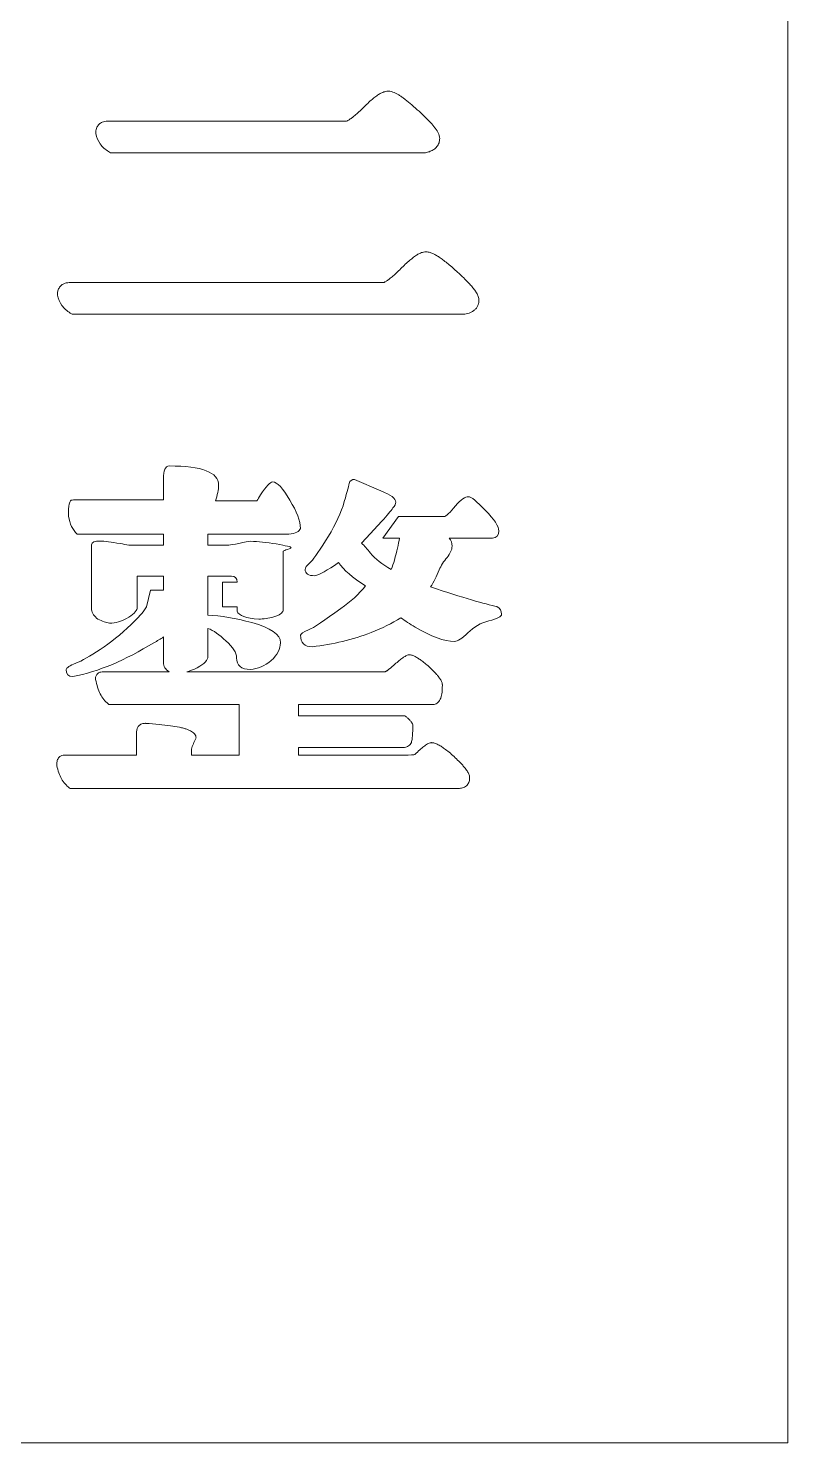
# Model space of a CAD drawing. Header units: millimetres. Extents: x 45 to 165, y 104 to 194.
# Drawn here: x 138.4 to 165.3, y 103.5 to 153.6 of the extents above; entities that cross this region are included whole.
import ezdxf

# ---------------------------------------------------------------- set-up
doc = ezdxf.new("R2010")
doc.units = ezdxf.units.MM
doc.header["$MEASUREMENT"] = 0
doc.layers.add('Default', color=7, linetype='Continuous', lineweight=0)
doc.layers.add('Layer 01', color=7, linetype='Continuous', lineweight=0)

msp = doc.modelspace()

# ---------------------------------------------------------------- linework, layer by layer
at = {"layer": 'Default', "color": 18, "lineweight": 5, "true_color": 0x000000}
msp.add_lwpolyline([(45.304, 103.519), (165.304, 103.519), (165.304, 193.519), (45.304, 193.519)], close=True, dxfattribs=at)
at = {"layer": 'Layer 01', "color": 12, "lineweight": 5, "true_color": 0xc80000}
for p, q in [((141.24, 150.273), (149.697, 150.273)), ((139.883, 144.558), (151.005, 144.558)), ((149.98, 137.599), (150.912, 137.188)), ((145.052, 136.837), (146.518, 136.837)), ((154.854, 135.515), (153.327, 135.515)), ((144.789, 132.326), (144.789, 131.331)), ((143.219, 131.126), (143.219, 132.026)), ((141.093, 130.795), (143.415, 130.795)), ((144.037, 130.795), (151.065, 130.795)), ((152.035, 128.915), (152.037, 128.755))]:
    msp.add_line(p, q, dxfattribs=at)
for points in [[(140.828, 149.829), (140.824, 149.85), (140.824, 149.871)], [(152.524, 149.162), (152.492, 149.154), (141.341, 149.154), (141.274, 149.196)], [(139.47, 144.114), (139.467, 144.135), (139.467, 144.157)], [(153.879, 143.443), (153.856, 143.439), (139.983, 143.439), (139.917, 143.481)], [(139.988, 136.868), (140.03, 136.874), (143.219, 136.874), (143.219, 137.615)], [(150.945, 136.115), (150.389, 135.515), (150.225, 135.341)], [(151.566, 135.515), (150.978, 135.515), (151.534, 136.281), (153.136, 136.281)], [(141.992, 135.275), (143.219, 135.275), (143.219, 135.657), (140.161, 135.657)], [(147.651, 135.657), (144.789, 135.657), (144.789, 135.275), (145.525, 135.275)], [(140.668, 132.989), (140.668, 134.425), (140.668, 135.287)], [(147.454, 135.061), (147.454, 134.536), (147.454, 132.957)], [(142.614, 133.084), (142.753, 133.684), (143.219, 133.684), (143.219, 134.173), (142.287, 134.173), (142.287, 133.684), (142.287, 133.084), (142.287, 133.036)], [(145.623, 134.173), (144.789, 134.173), (144.789, 133.684), (144.789, 133.084), (144.789, 132.8)], [(145.819, 132.942), (145.819, 133.084), (145.304, 133.084), (145.304, 133.968), (145.819, 133.968)], [(151.897, 131.393), (151.914, 131.396), (151.931, 131.394)], [(151.401, 131.059), (151.403, 131.06), (151.404, 131.061)], [(152.615, 130.966), (152.616, 130.965), (152.617, 130.964)], [(140.816, 130.52), (140.811, 130.537), (140.811, 130.554)], [(153.083, 130.346), (153.084, 130.34), (153.084, 130.333)], [(144.204, 128.057), (144.204, 127.846), (145.897, 127.846), (145.897, 129.635), (141.288, 129.635), (141.259, 129.657)], [(152.753, 129.635), (147.998, 129.635), (147.998, 129.232), (151.762, 129.232)], [(139.719, 127.846), (142.267, 127.846), (142.267, 128.673)], [(142.581, 128.969), (142.586, 128.969), (142.592, 128.968)], [(144.367, 128.483), (144.37, 128.458), (144.359, 128.434)], [(151.674, 128.113), (147.998, 128.113), (147.998, 127.846), (151.708, 127.846)], [(152.687, 128.284), (152.701, 128.285), (152.714, 128.284)], [(139.442, 127.47), (139.438, 127.493), (139.438, 127.517)], [(153.685, 126.668), (139.915, 126.668), (139.885, 126.688)], [(154.047, 127.087), (154.049, 127.076), (154.049, 127.066)]]:
    msp.add_lwpolyline(points, dxfattribs=at)
for points, knots in [([(150.254, 150.715), (150.353, 150.816), (150.455, 150.916), (150.562, 151.009), (150.606, 151.048), (150.651, 151.086), (150.698, 151.122), (150.74, 151.154), (150.782, 151.185), (150.826, 151.213), (150.863, 151.236), (150.901, 151.257), (150.941, 151.276), (150.963, 151.286), (150.985, 151.295), (151.008, 151.303), (151.033, 151.311), (151.057, 151.318), (151.083, 151.322), (151.11, 151.328), (151.139, 151.33), (151.167, 151.33)], [0, 0, 0, 0, 1, 1, 1, 2, 2, 2, 3, 3, 3, 4, 4, 4, 5, 5, 5, 6, 6, 6, 7, 7, 7, 7]), ([(151.167, 151.33), (151.205, 151.33), (151.243, 151.325), (151.28, 151.316), (151.313, 151.308), (151.346, 151.297), (151.377, 151.284), (151.393, 151.277), (151.409, 151.27), (151.424, 151.263), (151.456, 151.248), (151.486, 151.231), (151.516, 151.214), (151.548, 151.195), (151.58, 151.175), (151.611, 151.154), (151.629, 151.142), (151.647, 151.129), (151.665, 151.117), (151.701, 151.092), (151.736, 151.065), (151.77, 151.039), (151.85, 150.978), (151.928, 150.913), (152.004, 150.848), (152.091, 150.773), (152.176, 150.697), (152.261, 150.619), (152.353, 150.534), (152.444, 150.448), (152.533, 150.359), (152.597, 150.294), (152.659, 150.229), (152.719, 150.161), (152.744, 150.131), (152.77, 150.102), (152.794, 150.071), (152.816, 150.043), (152.838, 150.015), (152.858, 149.986), (152.877, 149.959), (152.895, 149.931), (152.911, 149.902), (152.92, 149.887), (152.928, 149.871), (152.936, 149.856), (152.95, 149.826), (152.963, 149.796), (152.972, 149.765), (152.983, 149.729), (152.989, 149.692), (152.989, 149.654), (152.99, 149.63), (152.988, 149.606), (152.984, 149.581), (152.98, 149.556), (152.974, 149.531), (152.966, 149.507), (152.95, 149.458), (152.924, 149.412), (152.892, 149.372), (152.876, 149.352), (152.859, 149.333), (152.84, 149.316), (152.822, 149.3), (152.803, 149.285), (152.783, 149.271), (152.744, 149.244), (152.702, 149.222), (152.658, 149.204), (152.615, 149.187), (152.57, 149.173), (152.524, 149.162)], [0, 0, 0, 0, 1, 1, 1, 2, 2, 2, 3, 3, 3, 4, 4, 4, 5, 5, 5, 6, 6, 6, 7, 7, 7, 8, 8, 8, 9, 9, 9, 10, 10, 10, 11, 11, 11, 12, 12, 12, 13, 13, 13, 14, 14, 14, 15, 15, 15, 16, 16, 16, 17, 17, 17, 18, 18, 18, 19, 19, 19, 20, 20, 20, 21, 21, 21, 22, 22, 22, 23, 23, 23, 24, 24, 24, 24]), ([(149.697, 150.273), (149.708, 150.277), (149.719, 150.282), (149.73, 150.287), (149.74, 150.292), (149.749, 150.298), (149.759, 150.303), (149.774, 150.312), (149.788, 150.321), (149.802, 150.331), (149.819, 150.342), (149.836, 150.354), (149.853, 150.366), (149.887, 150.391), (149.92, 150.417), (149.952, 150.443), (150, 150.482), (150.046, 150.523), (150.092, 150.564), (150.147, 150.613), (150.201, 150.664), (150.254, 150.715)], [0, 0, 0, 0, 1, 1, 1, 2, 2, 2, 3, 3, 3, 4, 4, 4, 5, 5, 5, 6, 6, 6, 7, 7, 7, 7]), ([(140.824, 149.871), (140.824, 149.907), (140.828, 149.943), (140.836, 149.978), (140.842, 150.004), (140.851, 150.029), (140.863, 150.054), (140.881, 150.093), (140.907, 150.13), (140.94, 150.161), (140.956, 150.177), (140.974, 150.191), (140.993, 150.204), (141.011, 150.216), (141.031, 150.227), (141.051, 150.236), (141.076, 150.247), (141.103, 150.255), (141.13, 150.261), (141.166, 150.269), (141.203, 150.273), (141.24, 150.273)], [0, 0, 0, 0, 1, 1, 1, 2, 2, 2, 3, 3, 3, 4, 4, 4, 5, 5, 5, 6, 6, 6, 7, 7, 7, 7]), ([(151.579, 145.016), (151.681, 145.12), (151.785, 145.222), (151.895, 145.319), (151.94, 145.358), (151.986, 145.397), (152.034, 145.434), (152.076, 145.467), (152.119, 145.498), (152.164, 145.527), (152.201, 145.55), (152.24, 145.572), (152.28, 145.591), (152.302, 145.601), (152.324, 145.611), (152.348, 145.619), (152.372, 145.627), (152.397, 145.634), (152.422, 145.639), (152.45, 145.644), (152.479, 145.647), (152.508, 145.647)], [0, 0, 0, 0, 1, 1, 1, 2, 2, 2, 3, 3, 3, 4, 4, 4, 5, 5, 5, 6, 6, 6, 7, 7, 7, 7]), ([(152.508, 145.647), (152.533, 145.647), (152.557, 145.645), (152.582, 145.641), (152.604, 145.638), (152.626, 145.632), (152.647, 145.626), (152.688, 145.614), (152.727, 145.598), (152.765, 145.58), (152.805, 145.561), (152.843, 145.54), (152.881, 145.517), (152.923, 145.492), (152.964, 145.465), (153.004, 145.437), (153.05, 145.405), (153.095, 145.372), (153.139, 145.338), (153.189, 145.3), (153.238, 145.261), (153.286, 145.221), (153.401, 145.127), (153.514, 145.029), (153.624, 144.93)], [0, 0, 0, 0, 1, 1, 1, 2, 2, 2, 3, 3, 3, 4, 4, 4, 5, 5, 5, 6, 6, 6, 7, 7, 7, 8, 8, 8, 8]), ([(151.005, 144.558), (151.016, 144.562), (151.027, 144.568), (151.038, 144.573), (151.049, 144.579), (151.058, 144.584), (151.068, 144.59), (151.083, 144.599), (151.098, 144.609), (151.113, 144.618), (151.13, 144.63), (151.148, 144.643), (151.165, 144.655), (151.2, 144.681), (151.234, 144.708), (151.267, 144.735), (151.316, 144.775), (151.365, 144.817), (151.412, 144.86), (151.469, 144.911), (151.524, 144.963), (151.579, 145.016)], [0, 0, 0, 0, 1, 1, 1, 2, 2, 2, 3, 3, 3, 4, 4, 4, 5, 5, 5, 6, 6, 6, 7, 7, 7, 7]), ([(153.624, 144.93), (153.698, 144.862), (153.771, 144.793), (153.842, 144.723), (153.892, 144.675), (153.942, 144.625), (153.99, 144.575), (154.032, 144.531), (154.073, 144.486), (154.113, 144.44), (154.148, 144.4), (154.182, 144.359), (154.214, 144.317), (154.242, 144.28), (154.269, 144.241), (154.293, 144.201), (154.306, 144.179), (154.319, 144.156), (154.33, 144.133), (154.34, 144.112), (154.348, 144.091), (154.356, 144.07), (154.363, 144.047), (154.37, 144.023), (154.374, 143.999), (154.376, 143.986), (154.378, 143.973), (154.379, 143.959), (154.379, 143.944), (154.379, 143.928), (154.379, 143.912), (154.377, 143.877), (154.371, 143.841), (154.362, 143.806), (154.351, 143.771), (154.337, 143.736), (154.318, 143.704), (154.299, 143.672), (154.276, 143.643), (154.25, 143.616), (154.225, 143.59), (154.197, 143.568), (154.167, 143.548), (154.138, 143.529), (154.107, 143.513), (154.075, 143.499), (154.044, 143.486), (154.012, 143.474), (153.979, 143.465), (153.946, 143.456), (153.913, 143.449), (153.879, 143.443)], [0, 0, 0, 0, 1, 1, 1, 2, 2, 2, 3, 3, 3, 4, 4, 4, 5, 5, 5, 6, 6, 6, 7, 7, 7, 8, 8, 8, 9, 9, 9, 10, 10, 10, 11, 11, 11, 12, 12, 12, 13, 13, 13, 14, 14, 14, 15, 15, 15, 16, 16, 16, 17, 17, 17, 17]), ([(139.467, 144.157), (139.467, 144.192), (139.47, 144.228), (139.479, 144.263), (139.485, 144.289), (139.494, 144.315), (139.505, 144.339), (139.524, 144.379), (139.55, 144.415), (139.582, 144.447), (139.599, 144.462), (139.617, 144.477), (139.636, 144.489), (139.654, 144.501), (139.674, 144.512), (139.694, 144.521), (139.719, 144.532), (139.745, 144.54), (139.772, 144.546), (139.808, 144.555), (139.846, 144.558), (139.883, 144.558)], [0, 0, 0, 0, 1, 1, 1, 2, 2, 2, 3, 3, 3, 4, 4, 4, 5, 5, 5, 6, 6, 6, 7, 7, 7, 7]), ([(143.219, 137.615), (143.219, 137.92), (143.284, 138.073), (143.415, 138.073), (144.582, 138.073), (145.165, 137.848), (145.165, 137.399), (145.165, 137.228), (145.127, 137.041), (145.052, 136.837)], [0, 0, 0, 0, 1, 1, 1, 2, 2, 2, 3, 3, 3, 3]), ([(150.912, 137.188), (151.261, 137.052), (151.436, 136.92), (151.436, 136.794), (151.436, 136.731), (151.403, 136.662), (151.337, 136.589)], [0, 0, 0, 0, 1, 1, 1, 2, 2, 2, 2]), ([(148.394, 134.647), (148.492, 134.731), (148.677, 134.989), (148.95, 135.42), (149.233, 135.862), (149.44, 136.278), (149.571, 136.667)], [0, 0, 0, 0, 1, 1, 1, 2, 2, 2, 2]), ([(153.545, 136.664), (153.742, 136.879), (153.894, 136.986), (154.003, 136.986), (154.101, 136.986), (154.303, 136.825), (154.608, 136.503), (154.924, 136.18), (155.083, 135.938), (155.083, 135.777), (155.083, 135.616), (155.006, 135.528), (154.854, 135.515)], [0, 0, 0, 0, 1, 1, 1, 2, 2, 2, 3, 3, 3, 4, 4, 4, 4]), ([(140.668, 135.287), (140.679, 135.374), (140.782, 135.417), (140.978, 135.417), (141.131, 135.417), (141.365, 135.387), (141.682, 135.326)], [0, 0, 0, 0, 1, 1, 1, 2, 2, 2, 2]), ([(147.209, 135.313), (147.558, 135.253), (147.732, 135.21), (147.732, 135.184), (147.732, 135.166), (147.689, 135.145), (147.602, 135.119)], [0, 0, 0, 0, 1, 1, 1, 2, 2, 2, 2]), ([(148.574, 134.189), (148.345, 134.189), (148.23, 134.263), (148.23, 134.41), (148.23, 134.473), (148.285, 134.552), (148.394, 134.647)], [0, 0, 0, 0, 1, 1, 1, 2, 2, 2, 2]), ([(155.017, 133.1), (155.126, 133.037), (155.181, 132.947), (155.181, 132.831), (155.181, 132.747), (155.028, 132.668), (154.723, 132.595)], [0, 0, 0, 0, 1, 1, 1, 2, 2, 2, 2]), ([(144.789, 132.8), (145.247, 132.779), (145.765, 132.689), (146.342, 132.531), (147.018, 132.352), (147.356, 132.116), (147.356, 131.821), (147.356, 131.6), (147.247, 131.389), (147.029, 131.189)], [0, 0, 0, 0, 1, 1, 1, 2, 2, 2, 3, 3, 3, 3]), ([(151.616, 132.705), (151.299, 132.505), (150.95, 132.331), (150.569, 132.184), (149.915, 131.931), (149.217, 131.763), (148.476, 131.679)], [0, 0, 0, 0, 1, 1, 1, 2, 2, 2, 2]), ([(148.476, 131.679), (148.203, 131.679), (148.067, 131.813), (148.067, 132.082), (148.067, 132.13), (148.159, 132.193), (148.345, 132.272)], [0, 0, 0, 0, 1, 1, 1, 2, 2, 2, 2]), ([(153.987, 132.168), (153.78, 131.968), (153.622, 131.868), (153.513, 131.868), (153.153, 131.868), (152.689, 132.037), (152.122, 132.374)], [0, 0, 0, 0, 1, 1, 1, 2, 2, 2, 2]), ([(151.404, 131.061), (151.454, 131.105), (151.505, 131.148), (151.557, 131.19), (151.599, 131.223), (151.641, 131.256), (151.684, 131.287), (151.719, 131.311), (151.754, 131.334), (151.791, 131.354), (151.807, 131.362), (151.824, 131.37), (151.841, 131.377), (151.859, 131.384), (151.878, 131.39), (151.897, 131.393)], [0, 0, 0, 0, 1, 1, 1, 2, 2, 2, 3, 3, 3, 4, 4, 4, 5, 5, 5, 5]), ([(151.931, 131.394), (151.97, 131.391), (152.007, 131.381), (152.043, 131.367), (152.062, 131.36), (152.081, 131.352), (152.099, 131.344), (152.118, 131.335), (152.137, 131.325), (152.156, 131.314), (152.176, 131.303), (152.196, 131.291), (152.215, 131.279), (152.251, 131.256), (152.286, 131.232), (152.321, 131.207), (152.368, 131.172), (152.415, 131.136), (152.46, 131.098), (152.513, 131.055), (152.565, 131.011), (152.615, 130.966)], [0, 0, 0, 0, 1, 1, 1, 2, 2, 2, 3, 3, 3, 4, 4, 4, 5, 5, 5, 6, 6, 6, 7, 7, 7, 7]), ([(140.811, 130.554), (140.811, 130.589), (140.817, 130.623), (140.831, 130.654), (140.839, 130.671), (140.849, 130.686), (140.86, 130.701), (140.872, 130.715), (140.885, 130.729), (140.9, 130.74), (140.928, 130.761), (140.961, 130.775), (140.995, 130.784), (141.027, 130.792), (141.06, 130.795), (141.093, 130.795)], [0, 0, 0, 0, 1, 1, 1, 2, 2, 2, 3, 3, 3, 4, 4, 4, 5, 5, 5, 5]), ([(151.065, 130.795), (151.072, 130.798), (151.078, 130.801), (151.084, 130.804), (151.089, 130.807), (151.095, 130.81), (151.1, 130.814), (151.109, 130.819), (151.117, 130.825), (151.126, 130.83), (151.157, 130.852), (151.187, 130.875), (151.216, 130.898), (151.28, 130.95), (151.341, 131.004), (151.401, 131.059)], [0, 0, 0, 0, 1, 1, 1, 2, 2, 2, 3, 3, 3, 4, 4, 4, 5, 5, 5, 5]), ([(152.617, 130.964), (152.666, 130.919), (152.714, 130.873), (152.761, 130.826), (152.801, 130.785), (152.84, 130.744), (152.878, 130.701), (152.905, 130.671), (152.931, 130.64), (152.956, 130.607), (152.969, 130.59), (152.982, 130.572), (152.994, 130.554), (153.006, 130.537), (153.016, 130.52), (153.027, 130.503), (153.036, 130.486), (153.045, 130.47), (153.053, 130.452), (153.06, 130.436), (153.067, 130.418), (153.072, 130.401), (153.077, 130.383), (153.081, 130.365), (153.083, 130.346)], [0, 0, 0, 0, 1, 1, 1, 2, 2, 2, 3, 3, 3, 4, 4, 4, 5, 5, 5, 6, 6, 6, 7, 7, 7, 8, 8, 8, 8]), ([(153.084, 130.333), (153.084, 130.163), (153.08, 130.087), (153.068, 130.015), (153.062, 129.98), (153.055, 129.946), (153.045, 129.913), (153.036, 129.88), (153.024, 129.848), (153.01, 129.819), (152.996, 129.79), (152.979, 129.762), (152.96, 129.739), (152.94, 129.715), (152.919, 129.694), (152.896, 129.679), (152.852, 129.648), (152.802, 129.635), (152.753, 129.635)], [0, 0, 0, 0, 1, 1, 1, 2, 2, 2, 3, 3, 3, 4, 4, 4, 5, 5, 5, 6, 6, 6, 6]), ([(151.762, 129.232), (151.789, 129.211), (151.815, 129.189), (151.841, 129.167), (151.866, 129.145), (151.89, 129.123), (151.912, 129.1), (151.925, 129.088), (151.937, 129.075), (151.948, 129.062), (151.959, 129.05), (151.969, 129.037), (151.978, 129.025), (151.987, 129.013), (151.996, 129.001), (152.003, 128.988), (152.018, 128.965), (152.029, 128.94), (152.035, 128.915)], [0, 0, 0, 0, 1, 1, 1, 2, 2, 2, 3, 3, 3, 4, 4, 4, 5, 5, 5, 6, 6, 6, 6]), ([(142.267, 128.673), (142.267, 128.709), (142.271, 128.746), (142.282, 128.782), (142.288, 128.799), (142.295, 128.817), (142.305, 128.833), (142.315, 128.85), (142.326, 128.866), (142.34, 128.88), (142.355, 128.895), (142.371, 128.908), (142.39, 128.92), (142.408, 128.931), (142.429, 128.941), (142.45, 128.948), (142.491, 128.963), (142.536, 128.969), (142.581, 128.969)], [0, 0, 0, 0, 1, 1, 1, 2, 2, 2, 3, 3, 3, 4, 4, 4, 5, 5, 5, 6, 6, 6, 6]), ([(142.592, 128.968), (142.75, 128.958), (142.907, 128.946), (143.064, 128.93), (143.197, 128.917), (143.33, 128.902), (143.461, 128.883), (143.57, 128.868), (143.678, 128.85), (143.785, 128.827), (143.83, 128.817), (143.875, 128.807), (143.919, 128.795), (143.959, 128.784), (143.999, 128.773), (144.037, 128.759), (144.072, 128.748), (144.106, 128.734), (144.139, 128.719), (144.163, 128.708), (144.187, 128.696), (144.209, 128.683), (144.236, 128.667), (144.261, 128.649), (144.284, 128.629), (144.306, 128.609), (144.325, 128.587), (144.339, 128.562), (144.354, 128.537), (144.363, 128.511), (144.367, 128.483)], [0, 0, 0, 0, 1, 1, 1, 2, 2, 2, 3, 3, 3, 4, 4, 4, 5, 5, 5, 6, 6, 6, 7, 7, 7, 8, 8, 8, 9, 9, 9, 10, 10, 10, 10]), ([(152.037, 128.755), (152.037, 128.705), (152.032, 128.564), (152.017, 128.445), (152.01, 128.386), (152.001, 128.333), (151.989, 128.296), (151.978, 128.259), (151.963, 128.239), (151.947, 128.22), (151.913, 128.183), (151.869, 128.155), (151.822, 128.137), (151.775, 128.12), (151.724, 128.113), (151.674, 128.113)], [0, 0, 0, 0, 1, 1, 1, 2, 2, 2, 3, 3, 3, 4, 4, 4, 5, 5, 5, 5]), ([(152.116, 127.866), (152.172, 127.922), (152.228, 127.977), (152.287, 128.03), (152.333, 128.073), (152.382, 128.115), (152.432, 128.154), (152.472, 128.185), (152.514, 128.214), (152.558, 128.238), (152.578, 128.249), (152.598, 128.259), (152.62, 128.267), (152.641, 128.275), (152.664, 128.281), (152.687, 128.284)], [0, 0, 0, 0, 1, 1, 1, 2, 2, 2, 3, 3, 3, 4, 4, 4, 5, 5, 5, 5]), ([(152.714, 128.284), (152.758, 128.281), (152.8, 128.27), (152.841, 128.256), (152.862, 128.248), (152.883, 128.239), (152.904, 128.229), (152.926, 128.219), (152.948, 128.208), (152.97, 128.196), (152.993, 128.183), (153.015, 128.169), (153.038, 128.155), (153.079, 128.129), (153.12, 128.101), (153.16, 128.072), (153.215, 128.032), (153.268, 127.99), (153.321, 127.946), (153.382, 127.896), (153.441, 127.844), (153.5, 127.791)], [0, 0, 0, 0, 1, 1, 1, 2, 2, 2, 3, 3, 3, 4, 4, 4, 5, 5, 5, 6, 6, 6, 7, 7, 7, 7]), ([(139.438, 127.517), (139.438, 127.563), (139.444, 127.61), (139.458, 127.653), (139.465, 127.676), (139.475, 127.698), (139.486, 127.718), (139.498, 127.737), (139.511, 127.755), (139.526, 127.771), (139.554, 127.8), (139.587, 127.819), (139.621, 127.831), (139.653, 127.842), (139.686, 127.846), (139.719, 127.846)], [0, 0, 0, 0, 1, 1, 1, 2, 2, 2, 3, 3, 3, 4, 4, 4, 5, 5, 5, 5]), ([(153.5, 127.791), (153.556, 127.739), (153.612, 127.685), (153.666, 127.63), (153.713, 127.583), (153.759, 127.535), (153.803, 127.486), (153.834, 127.45), (153.865, 127.414), (153.894, 127.377), (153.91, 127.357), (153.925, 127.337), (153.939, 127.316), (153.952, 127.297), (153.965, 127.277), (153.977, 127.257), (153.988, 127.239), (153.999, 127.22), (154.008, 127.201), (154.026, 127.165), (154.04, 127.127), (154.047, 127.087)], [0, 0, 0, 0, 1, 1, 1, 2, 2, 2, 3, 3, 3, 4, 4, 4, 5, 5, 5, 6, 6, 6, 7, 7, 7, 7]), ([(154.049, 127.066), (154.049, 127.015), (154.044, 126.963), (154.03, 126.914), (154.023, 126.89), (154.014, 126.867), (154.002, 126.845), (153.991, 126.822), (153.977, 126.801), (153.961, 126.782), (153.928, 126.743), (153.884, 126.713), (153.836, 126.694), (153.788, 126.675), (153.737, 126.668), (153.685, 126.668)], [0, 0, 0, 0, 1, 1, 1, 2, 2, 2, 3, 3, 3, 4, 4, 4, 5, 5, 5, 5])]:
    msp.add_open_spline(points, degree=3, knots=knots, dxfattribs=at)
for points in [[(140.978, 149.467), (140.901, 149.575), (140.85, 149.699), (140.828, 149.829)], [(141.274, 149.196), (141.156, 149.269), (141.055, 149.36), (140.978, 149.467)], [(139.621, 143.753), (139.544, 143.86), (139.493, 143.984), (139.47, 144.114)], [(139.917, 143.481), (139.799, 143.554), (139.697, 143.645), (139.621, 143.753)], [(146.653, 137.049), (146.849, 137.354), (146.991, 137.507), (147.078, 137.507)], [(147.078, 137.507), (147.242, 137.507), (147.444, 137.291), (147.683, 136.86)], [(149.571, 136.667), (149.691, 137.067), (149.762, 137.331), (149.784, 137.457)], [(149.784, 137.457), (149.817, 137.552), (149.882, 137.599), (149.98, 137.599)], [(139.86, 136.292), (139.846, 136.68), (139.889, 136.872), (139.988, 136.868)], [(146.518, 136.837), (146.56, 136.898), (146.605, 136.969), (146.653, 137.049)], [(147.683, 136.86), (147.934, 136.464), (148.06, 136.132), (148.06, 135.862)], [(153.136, 136.281), (153.224, 136.294), (153.36, 136.422), (153.545, 136.664)], [(140.161, 135.657), (140.002, 135.816), (139.902, 136.028), (139.86, 136.292)], [(151.337, 136.589), (151.261, 136.483), (151.13, 136.325), (150.945, 136.115)], [(148.06, 135.862), (148.027, 135.757), (147.891, 135.689), (147.651, 135.657)], [(141.682, 135.326), (141.791, 135.309), (141.894, 135.292), (141.992, 135.275)], [(145.525, 135.275), (145.59, 135.275), (145.71, 135.294), (145.885, 135.333)], [(145.885, 135.333), (146.081, 135.385), (146.222, 135.411), (146.31, 135.411)], [(146.31, 135.411), (146.56, 135.402), (146.86, 135.37), (147.209, 135.313)], [(147.602, 135.119), (147.525, 135.097), (147.476, 135.078), (147.454, 135.061)], [(150.225, 135.341), (150.324, 135.247), (150.427, 135.131), (150.536, 134.994)], [(151.387, 134.742), (151.474, 135.047), (151.534, 135.305), (151.566, 135.515)], [(153.431, 135.231), (153.42, 135.105), (153.36, 134.973), (153.251, 134.836)], [(153.327, 135.515), (153.396, 135.441), (153.431, 135.347), (153.431, 135.231)], [(149.41, 134.657), (149.012, 134.376), (148.733, 134.22), (148.574, 134.189)], [(150.367, 133.835), (149.909, 134.121), (149.59, 134.395), (149.41, 134.657)], [(150.536, 134.994), (150.711, 134.784), (150.956, 134.589), (151.272, 134.41)], [(151.272, 134.41), (151.316, 134.526), (151.354, 134.636), (151.387, 134.742)], [(153.251, 134.836), (153.131, 134.699), (153.038, 134.552), (152.973, 134.394)], [(145.819, 133.968), (145.819, 134.105), (145.754, 134.173), (145.623, 134.173)], [(152.973, 134.394), (152.886, 134.173), (152.782, 133.973), (152.662, 133.794)], [(149.49, 133.031), (149.841, 133.271), (150.133, 133.539), (150.367, 133.835)], [(152.662, 133.794), (153.818, 133.415), (154.603, 133.184), (155.017, 133.1)], [(140.897, 132.658), (140.766, 132.752), (140.689, 132.863), (140.668, 132.989)], [(141.305, 132.515), (141.186, 132.526), (141.049, 132.573), (140.897, 132.658)], [(141.911, 132.673), (141.725, 132.568), (141.524, 132.515), (141.305, 132.515)], [(142.287, 133.036), (142.265, 132.931), (142.14, 132.81), (141.911, 132.673)], [(142.074, 132.468), (142.325, 132.7), (142.505, 132.905), (142.614, 133.084)], [(146.588, 132.658), (146.141, 132.679), (145.885, 132.773), (145.819, 132.942)], [(147.127, 132.736), (146.931, 132.684), (146.751, 132.658), (146.588, 132.658)], [(147.454, 132.957), (147.433, 132.873), (147.324, 132.8), (147.127, 132.736)], [(148.345, 132.272), (148.53, 132.351), (148.912, 132.604), (149.49, 133.031)], [(152.122, 132.374), (151.937, 132.479), (151.768, 132.589), (151.616, 132.705)], [(140.978, 131.584), (141.338, 131.816), (141.703, 132.11), (142.074, 132.468)], [(145.427, 131.884), (145.198, 132.105), (144.985, 132.252), (144.789, 132.326)], [(154.723, 132.595), (154.439, 132.521), (154.194, 132.379), (153.987, 132.168)], [(142.875, 131.821), (141.872, 131.2), (140.918, 130.8), (140.014, 130.621)], [(143.219, 132.026), (143.11, 131.952), (142.995, 131.884), (142.875, 131.821)], [(145.803, 131.284), (145.803, 131.463), (145.677, 131.663), (145.427, 131.884)], [(140.112, 131.095), (140.33, 131.179), (140.619, 131.342), (140.978, 131.584)], [(143.415, 130.795), (143.284, 130.868), (143.219, 130.979), (143.219, 131.126)], [(144.789, 131.331), (144.789, 131.205), (144.663, 131.074), (144.413, 130.937)], [(146.293, 130.874), (145.966, 130.874), (145.803, 131.01), (145.803, 131.284)], [(147.029, 131.189), (146.8, 131), (146.555, 130.895), (146.293, 130.874)], [(139.768, 130.874), (139.79, 130.937), (139.904, 131.01), (140.112, 131.095)], [(140.014, 130.621), (139.85, 130.621), (139.768, 130.705), (139.768, 130.874)], [(144.413, 130.937), (144.271, 130.863), (144.146, 130.816), (144.037, 130.795)], [(140.981, 130.007), (140.907, 130.153), (140.852, 130.326), (140.816, 130.52)], [(141.259, 129.657), (141.149, 129.742), (141.055, 129.861), (140.981, 130.007)], [(144.359, 128.434), (144.297, 128.3), (144.245, 128.174), (144.204, 128.057)], [(151.708, 127.846), (151.952, 127.844), (152.088, 127.851), (152.116, 127.866)], [(139.607, 127.005), (139.533, 127.137), (139.479, 127.293), (139.442, 127.47)], [(139.885, 126.688), (139.775, 126.765), (139.681, 126.872), (139.607, 127.005)]]:
    msp.add_open_spline(points, degree=3, dxfattribs=at)

doc.saveas('drawing.dxf')
